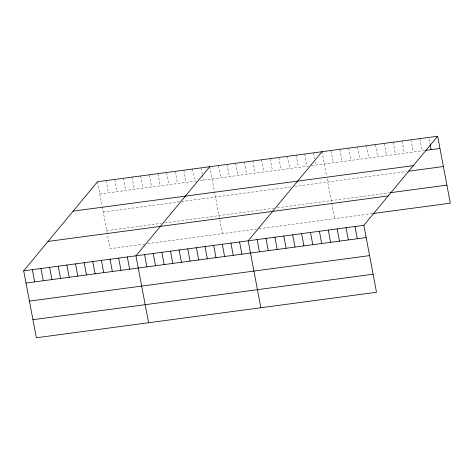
<?xml version="1.0" encoding="UTF-8"?>
<svg xmlns="http://www.w3.org/2000/svg" width="474" height="474" viewBox="0 0 474 474"><rect width="100%" height="100%" fill="white"/><g stroke="black" fill="none" stroke-linecap="round" stroke-linejoin="round"><path stroke-width="0.36" stroke-dasharray="2.37 1.78" d="M99.807 193.967L196.947 180.979M199.827 180.594L308.479 166.06M311.359 165.675L424.224 150.584M103.219 212.02L180.932 201.628M181.649 201.533L291.741 186.809M294.621 186.424L407.107 171.387M106.733 230.625L161.421 223.307M165.017 222.827L273.67 208.299M277.266 207.819L389.403 192.823M144.683 244.057L110.14 248.678L107.237 233.297M147.562 243.672L256.215 229.143M259.094 228.758L372.286 213.62M429.029 138.876L429.977 143.912M419.857 138.627L422.168 150.856M410.964 139.818L413.275 152.047M402.065 141.003L404.375 153.238M393.171 142.194L395.482 154.429M384.272 143.385L386.583 155.62M375.378 144.576L377.689 156.805M366.479 145.767L368.79 157.996M357.586 146.952L359.896 159.187M348.686 148.143L350.997 160.378M339.793 149.334L342.104 161.569M330.893 150.525L333.204 162.754M322 151.716L326.586 175.978M327.09 178.657L331.616 202.605M331.741 203.275L334.644 218.656M313.361 152.865L314.452 158.624M314.997 161.504L315.672 165.1M304.729 154.02L307.039 166.256M296.096 155.176L298.407 167.411M287.457 156.331L289.768 168.566M278.825 157.487L281.135 169.722M270.192 158.642L272.503 170.871M261.553 159.797L263.864 172.026M252.92 160.953L255.231 173.182M244.288 162.102L246.599 174.337M235.649 163.257L237.96 175.493M227.016 164.413L229.327 176.648M218.378 165.568L220.694 177.803M209.745 166.724L222.395 233.664M201.112 167.879L202.333 174.355M202.469 175.072L203.423 180.108M192.474 169.034L194.79 181.264M183.841 170.19L186.152 182.419M175.208 171.345L177.519 183.574M166.57 172.495L168.886 184.73M157.937 173.65L160.248 185.885M149.304 174.805L151.615 187.04M140.665 175.961L142.976 188.196M132.033 177.116L134.343 189.351M123.4 178.271L125.711 190.501M114.761 179.427L117.072 191.656M106.129 180.582L108.439 192.811M97.496 181.732L102.082 206M102.206 206.67L107.112 232.627"/><path stroke-width="0.71" d="M437.65 136.245L363.86 225.322L376.504 292.268L36.35 337.755L23.7 270.814L97.496 181.732L437.65 136.245L450.3 203.186L372.967 213.531M209.745 166.724L135.949 255.8L148.599 322.741M322 151.716L248.204 240.792L260.854 307.733M425.593 150.4L439.961 148.481M73.144 211.131L413.298 165.645M408.475 171.203L443.374 166.534M390.09 192.728L446.887 185.133M48.052 241.414L388.212 195.928M23.7 270.814L363.86 225.322M26.011 283.043L366.171 237.557M29.424 301.097L369.578 255.61M32.937 319.701L373.097 274.209M430.114 144.635L431.067 149.671M354.961 226.513L357.272 238.748M346.067 227.704L348.378 239.939M337.168 228.895L339.479 241.124M328.275 230.086L330.585 242.315M319.375 231.271L321.686 243.506M310.476 232.461L312.793 244.697M301.583 233.652L303.893 245.882M292.683 234.843L295 247.073M283.79 236.028L286.1 248.263M274.89 237.219L277.207 249.454M265.997 238.41L268.308 250.645M257.098 239.601L259.414 251.83M239.571 241.947L241.882 254.177M230.933 243.097L233.244 255.332M222.3 244.252L224.611 256.487M213.667 245.408L215.978 257.643M205.029 246.563L207.339 258.798M196.396 247.718L198.707 259.953M187.763 248.874L190.074 261.103M179.125 250.029L181.435 262.258M170.492 251.184L172.803 263.414M161.859 252.334L164.17 264.569M153.221 253.489L155.531 265.724M144.588 254.645L146.899 266.88M127.316 256.955L129.627 269.191M118.684 258.111L120.994 270.34M110.045 259.266L112.362 271.495M101.412 260.422L103.723 272.651M92.78 261.577L95.09 273.806M84.141 262.726L86.458 274.961M75.508 263.882L77.819 276.117M66.875 265.037L69.186 277.272M58.237 266.192L60.548 278.428M49.604 267.348L51.915 279.583M40.971 268.503L43.282 280.732M32.333 269.659L34.643 281.888"/></g></svg>
